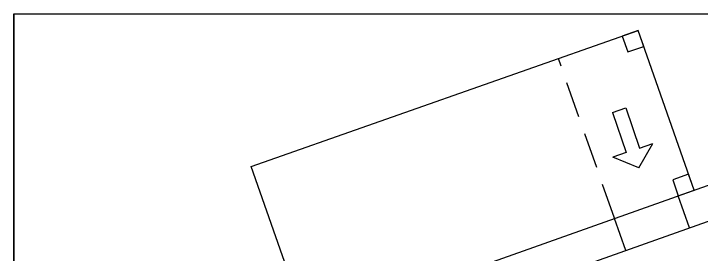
# Model space of a CAD drawing. Header units: centimetres. Extents: x -3096 to 17897, y -3131 to 15798.
# Drawn here: x 1679 to 2898, y 13854 to 14280 of the extents above; entities that cross this region are included whole.
import ezdxf

# ---------------------------------------------------------------- set-up
doc = ezdxf.new("R2010")
doc.units = ezdxf.units.CM
doc.linetypes.add('DASHED2', pattern=[9.525, 6.35, -3.175])

msp = doc.modelspace()

# ---------------------------------------------------------------- linework, layer by layer
for p, q in [((1679.2, 12279.6), (1679.2, 14279.6)), ((1679.2, 14279.6), (1679.2, 13479.6)), ((1679.2, 14279.6), (3679.2, 14279.6)), ((1679.2, 13539.6), (3679.2, 14248.3)), ((2100.3, 14009.2), (2786.5, 14250.1)), ((2885.9, 13967.1), (2786.5, 14250.1)), ((1679.2, 13476), (3679.2, 14184.6)), ((2787.7, 14006.9), (2812.6, 14049.9)), ((2787.7, 14006.9), (2741.6, 14025.6)), ((2877.6, 13900.6), (2857.6, 13957.2)), ((2764.5, 13860.5), (2744.5, 13917.1))]:
    msp.add_line(p, q)
at = {"linetype": 'DASHED2', "ltscale": 10}
msp.add_line((2744.4, 13917.4), (2644.9, 14200.4), dxfattribs=at)
for points in [[(2758.2, 14240.2), (2768.1, 14211.9), (2796.4, 14221.8), (2786.5, 14250.1), (2758.2, 14240.2)], [(2741, 14104.7), (2764.6, 14112.8), (2788.9, 14041.8), (2812.6, 14049.9)], [(2741, 14104.7), (2765.3, 14033.7), (2741.6, 14025.6)], [(2199.7, 13726.1), (2100.3, 14009.2), (2100.3, 14009.2)], [(2847.6, 13985.5), (2857.6, 13957.2), (2885.9, 13967.1), (2875.9, 13995.4), (2847.6, 13985.5)]]:
    msp.add_lwpolyline(points)

doc.saveas('drawing.dxf')
